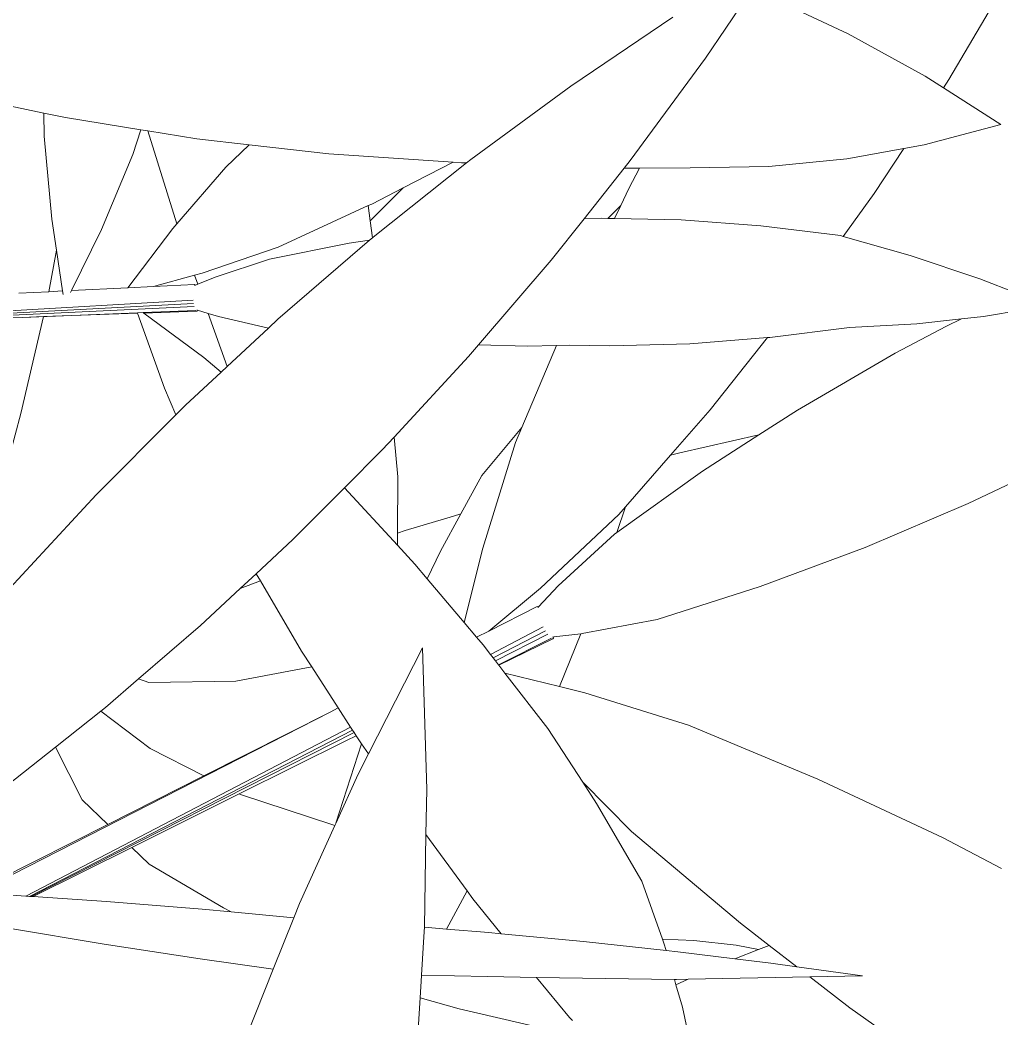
# Model space of a CAD drawing. Header units: millimetres. Extents: x 18 to 174501, y 22 to 24571.
# Drawn here: x 22821.8 to 22957.9, y 13975.7 to 14114.3 of the extents above; entities that cross this region are included whole.
import ezdxf

# ---------------------------------------------------------------- set-up
doc = ezdxf.new("R2010")
doc.units = ezdxf.units.MM
doc.header["$MEASUREMENT"] = 0
doc.layers.add('Edges', color=7, linetype='Continuous', lineweight=18)

# ---------------------------------------------------------------- blocks, each defined once
blk = doc.blocks.new('BAMBOOPLAN')
at = {"layer": 'Edges'}
for p, q in [((9.4528, 7.7331), (9.3988, 7.4673)), ((8.9712, 7.5072), (8.9287, 7.3499)), ((9.1804, 7.4879), (9.0112, 7.5058)), ((9.3519, 7.4582), (9.1804, 7.4879)), ((9.3988, 7.4673), (9.394, 7.4481)), ((9.394, 7.4481), (9.3519, 7.4582)), ((9.5253, 7.4167), (9.394, 7.4481)), ((9.5253, 7.4167), (9.395, 7.3289)), ((8.8411, 7.4053), (8.6944, 7.2102)), ((8.9287, 7.3499), (8.854, 7.1092)), ((9.395, 7.3289), (9.3588, 7.3086)), ((9.3588, 7.3086), (9.2589, 7.2524)), ((9.3588, 7.3086), (9.3327, 7.205)), ((9.2589, 7.2524), (9.1174, 7.1873)), ((8.6944, 7.2102), (8.5544, 7.0079)), ((9.3327, 7.205), (9.3024, 7.1048)), ((9.1174, 7.1873), (8.9708, 7.1339)), ((8.9708, 7.1339), (8.8763, 7.1008)), ((8.854, 7.1092), (8.8475, 7.0907)), ((9.4405, 7.1121), (9.3024, 7.1048)), ((9.586, 7.1134), (9.4405, 7.1121)), ((9.666, 7.1105), (9.586, 7.1134)), ((8.8475, 7.0907), (8.805, 6.9702)), ((8.8763, 7.1008), (8.8475, 7.0907)), ((8.8763, 7.1008), (8.8693, 7.0561)), ((9.2968, 7.1045), (9.1413, 7.0711)), ((9.3024, 7.1048), (9.2968, 7.1045)), ((9.7327, 7.1082), (9.6172, 7.0454)), ((9.1413, 7.0711), (8.9879, 7.0308)), ((8.8693, 7.0561), (8.8653, 7.0186)), ((8.9879, 7.0308), (8.8622, 6.9902)), ((9.6172, 7.0454), (9.5777, 7.0266)), ((8.8653, 7.0186), (8.8493, 6.986)), ((8.8653, 7.0186), (8.8622, 6.9902)), ((9.5777, 7.0266), (9.4971, 6.9885)), ((9.5777, 7.0266), (9.5538, 7.003)), ((8.523, 6.9916), (8.2845, 6.9265)), ((8.5485, 6.9987), (8.4215, 6.7988)), ((8.523, 6.9916), (8.446, 6.911)), ((8.5387, 6.9958), (8.523, 6.9916)), ((8.5485, 6.9987), (8.5387, 6.9958)), ((8.5544, 7.0079), (8.5485, 6.9987)), ((8.8622, 6.9902), (8.8493, 6.986)), ((9.5538, 7.003), (9.4752, 6.9192)), ((8.805, 6.9702), (8.7702, 6.8713)), ((8.8365, 6.9819), (8.805, 6.9702)), ((8.8493, 6.986), (8.8365, 6.9819)), ((9.4971, 6.9885), (9.3728, 6.9378)), ((9.3728, 6.9378), (9.2304, 6.8677)), ((8.2845, 6.9265), (8.1293, 6.892)), ((8.446, 6.911), (8.3977, 6.8604)), ((8.446, 6.911), (8.4054, 6.828)), ((9.4752, 6.9192), (9.3289, 6.7491)), ((8.1293, 6.892), (8.0271, 6.8693)), ((8.1293, 6.892), (8.0997, 6.8351)), ((8.7702, 6.8713), (8.6887, 6.665)), ((7.9305, 6.8526), (7.9161, 6.8501)), ((8.0271, 6.8693), (7.9305, 6.8526)), ((7.9305, 6.8526), (8.0447, 6.6967)), ((8.392, 6.855), (8.2499, 6.7188)), ((8.3977, 6.8604), (8.392, 6.855)), ((8.392, 6.855), (8.4054, 6.828)), ((9.2259, 6.8658), (9.0844, 6.8038)), ((9.2259, 6.8658), (9.1648, 6.6933)), ((9.2304, 6.8677), (9.2259, 6.8658)), ((7.9161, 6.8501), (7.7671, 6.8244)), ((7.9161, 6.8501), (7.9177, 6.7985)), ((8.0997, 6.8351), (8.0447, 6.6967)), ((7.724, 6.8188), (7.4982, 6.7898)), ((7.7671, 6.8244), (7.724, 6.8188)), ((7.724, 6.8188), (7.7389, 6.7758)), ((8.4054, 6.828), (8.4206, 6.7973)), ((7.9177, 6.7985), (7.907, 6.6377)), ((8.4206, 6.7973), (8.4169, 6.7909)), ((8.4215, 6.7988), (8.4206, 6.7973)), ((9.0844, 6.8038), (8.9358, 6.7484)), ((7.7389, 6.7758), (7.8074, 6.6251)), ((8.4169, 6.7909), (8.2961, 6.5836)), ((8.4169, 6.7909), (8.3805, 6.772)), ((8.3805, 6.772), (8.2414, 6.6907)), ((9.7891, 6.7624), (9.7097, 6.6844)), ((8.9358, 6.7484), (8.8601, 6.7239)), ((9.3289, 6.7491), (9.2728, 6.6778)), ((8.2499, 6.7188), (8.124, 6.6208)), ((8.8354, 6.7148), (8.781, 6.6947)), ((8.8354, 6.7148), (8.8237, 6.5381)), ((8.8601, 6.7239), (8.8354, 6.7148)), ((8.0447, 6.6967), (8.0403, 6.6856)), ((8.781, 6.6947), (8.6887, 6.665)), ((9.1648, 6.6933), (9.1201, 6.5826)), ((8.0403, 6.6856), (7.994, 6.5453)), ((8.2414, 6.6907), (8.1513, 6.6219)), ((9.2728, 6.6778), (9.1358, 6.5931)), ((9.2728, 6.6778), (9.1904, 6.573)), ((9.7097, 6.6844), (9.5444, 6.5356)), ((8.6887, 6.665), (8.6775, 6.6367)), ((7.907, 6.6377), (7.8903, 6.5037)), ((8.6775, 6.6367), (8.5903, 6.4379)), ((7.8074, 6.6251), (7.8363, 6.5698)), ((8.124, 6.6208), (8.1112, 6.6121)), ((8.1513, 6.6219), (8.1231, 6.5972)), ((8.1112, 6.6121), (8.0417, 6.5644)), ((8.1173, 6.5947), (8.0417, 6.5644)), ((8.1112, 6.6121), (8.1231, 6.5972)), ((8.1173, 6.5947), (8.1193, 6.5938)), ((8.1193, 6.5938), (8.1181, 6.5928)), ((8.1231, 6.5972), (8.1193, 6.5938)), ((8.2961, 6.5836), (8.2839, 6.5605)), ((9.1201, 6.5826), (9.0692, 6.4566)), ((9.1358, 6.5931), (9.1201, 6.5826)), ((6.9564, 6.0852), (8.1248, 6.5641)), ((7.0676, 6.1291), (8.1279, 6.5582)), ((7.8363, 6.5698), (7.8485, 6.4869)), ((7.8363, 6.5698), (7.8742, 6.4972)), ((8.0417, 6.5644), (7.994, 6.5453)), ((8.2839, 6.5605), (8.1831, 6.5502)), ((8.2839, 6.5605), (8.2314, 6.462)), ((9.1904, 6.573), (9.0697, 6.4031)), ((7.1655, 6.1681), (8.1309, 6.5531)), ((7.994, 6.5453), (7.8903, 6.5037)), ((8.1362, 6.5467), (8.0392, 6.5089)), ((8.138, 6.5458), (8.0407, 6.5084)), ((8.1397, 6.5484), (8.1379, 6.5483)), ((8.138, 6.5458), (8.1392, 6.5466)), ((8.1392, 6.5466), (8.1397, 6.5484)), ((8.1615, 6.5493), (8.1397, 6.5484)), ((8.1831, 6.5502), (8.1615, 6.5493)), ((8.1615, 6.5493), (8.2314, 6.462)), ((8.8237, 6.5381), (8.7792, 6.4226)), ((8.8237, 6.5381), (8.8215, 6.5062)), ((9.5444, 6.5356), (9.3731, 6.3942)), ((8.0285, 6.5047), (7.8157, 6.4217)), ((7.8742, 6.4972), (7.8485, 6.4869)), ((8.0292, 6.5039), (7.855, 6.4368)), ((7.8742, 6.4972), (7.8773, 6.4912)), ((7.8903, 6.5037), (7.8897, 6.4991)), ((8.0392, 6.5089), (8.0285, 6.5047)), ((8.0292, 6.5039), (8.0285, 6.5047)), ((8.1282, 6.3812), (8.0292, 6.5039)), ((8.0407, 6.5084), (8.0392, 6.5089)), ((8.1821, 6.4636), (8.0407, 6.5084)), ((8.8215, 6.5062), (8.8283, 6.287)), ((7.8485, 6.4869), (7.7935, 6.4648)), ((8.2239, 6.4478), (8.1821, 6.4636)), ((8.2314, 6.462), (8.2239, 6.4478)), ((9.0692, 6.4566), (9.0618, 6.4381)), ((9.0692, 6.4566), (9.0697, 6.4031)), ((7.855, 6.4368), (7.8157, 6.4217)), ((7.855, 6.4368), (7.8753, 6.2407)), ((8.2239, 6.4478), (8.1785, 6.3627)), ((8.5903, 6.4379), (8.5763, 6.4062)), ((8.5903, 6.4379), (8.6228, 6.3653)), ((9.0618, 6.4381), (8.9622, 6.2491)), ((7.8157, 6.4217), (7.5829, 6.3309)), ((8.7792, 6.4226), (8.7649, 6.3367)), ((8.5763, 6.4062), (8.53, 6.3106)), ((9.0662, 6.3982), (8.9944, 6.2647)), ((9.0697, 6.4031), (9.0662, 6.3982)), ((8.1667, 6.3384), (8.1282, 6.3812)), ((9.3731, 6.3942), (9.2014, 6.2659)), ((8.1785, 6.3627), (8.1667, 6.3384)), ((8.6228, 6.3653), (8.6589, 6.2597)), ((8.1667, 6.3384), (8.069, 6.1367)), ((8.7649, 6.3367), (8.751, 6.2537)), ((8.7649, 6.3367), (8.7527, 6.3276)), ((8.7527, 6.3276), (8.6715, 6.2694)), ((8.53, 6.3106), (8.4668, 6.1802)), ((8.6666, 6.237), (8.53, 6.3106)), ((8.8283, 6.287), (8.8417, 6.1352)), ((8.6715, 6.2694), (8.6589, 6.2597)), ((8.6589, 6.2597), (8.6666, 6.237)), ((8.9944, 6.2647), (8.9706, 6.2127)), ((9.2014, 6.2659), (9.0697, 6.1909)), ((7.8753, 6.2407), (7.8896, 6.0362)), ((8.751, 6.2537), (8.7442, 6.1933)), ((8.9622, 6.2491), (8.8931, 6.1351)), ((8.7114, 6.2128), (8.6666, 6.237)), ((8.7442, 6.1933), (8.7114, 6.2128)), ((8.9678, 6.2128), (8.8931, 6.1351)), ((8.9678, 6.2128), (8.9706, 6.2127)), ((8.9706, 6.2127), (8.9698, 6.2108)), ((8.4668, 6.1802), (8.4199, 6.0921)), ((8.8417, 6.1352), (8.7442, 6.1933)), ((8.9115, 6.0924), (8.9927, 6.1781)), ((9.0677, 6.1899), (9.0187, 6.1661)), ((9.0677, 6.1899), (9.0615, 6.0768)), ((9.0697, 6.1909), (9.0677, 6.1899)), ((8.9187, 6.0877), (8.9995, 6.1722)), ((8.9248, 6.0837), (9.0058, 6.1674)), ((9.0154, 6.1621), (8.9331, 6.0783)), ((9.018, 6.162), (8.9343, 6.0775)), ((9.0187, 6.1661), (9.0166, 6.1651)), ((9.018, 6.162), (9.019, 6.1636)), ((9.019, 6.1636), (9.0187, 6.1661)), ((8.069, 6.1367), (7.9677, 5.9061)), ((8.8744, 6.1157), (8.8417, 6.1352)), ((8.8931, 6.1351), (8.8744, 6.1157)), ((8.8913, 6.1057), (8.8744, 6.1157)), ((8.9115, 6.0924), (8.8913, 6.1057)), ((8.4199, 6.0921), (8.3998, 6.0543)), ((8.4325, 6.0813), (8.3998, 6.0543)), ((8.4325, 6.0813), (8.4199, 6.0921)), ((8.5555, 5.9761), (8.4325, 6.0813)), ((8.9187, 6.0877), (8.9115, 6.0924)), ((8.9248, 6.0837), (8.9187, 6.0877)), ((8.9331, 6.0783), (8.9248, 6.0837)), ((9.1136, 6.0815), (9.0615, 6.0768)), ((9.3287, 6.0883), (9.1136, 6.0815)), ((9.6059, 6.0704), (9.3287, 6.0883)), ((8.78, 6.0609), (8.7473, 5.8274)), ((8.78, 6.0609), (8.8793, 5.798)), ((8.9343, 6.0775), (8.9331, 6.0783)), ((8.9506, 6.0668), (8.9343, 6.0775)), ((9.0615, 6.0768), (8.9506, 6.0668)), ((9.0667, 5.9907), (8.9506, 6.0668)), ((9.8776, 6.0415), (9.6059, 6.0704)), ((8.3998, 6.0543), (8.3491, 5.9592)), ((10.0081, 6.0216), (9.8776, 6.0415)), ((9.1672, 5.9125), (9.0667, 5.9907)), ((8.5845, 5.9533), (8.5555, 5.9761)), ((8.3491, 5.9592), (8.2673, 5.8188)), ((8.5845, 5.9533), (8.4513, 5.8777)), ((8.6606, 5.8936), (8.5845, 5.9533)), ((9.2902, 5.8516), (9.1672, 5.9125)), ((9.207, 5.8815), (9.1672, 5.9125)), ((8.6606, 5.8936), (8.6481, 5.8805)), ((8.6964, 5.8655), (8.6606, 5.8936)), ((9.342, 5.7651), (9.207, 5.8815)), ((8.6481, 5.8805), (8.1014, 5.3124)), ((8.197, 5.3385), (8.6964, 5.8655)), ((8.2039, 5.3403), (8.702, 5.8611)), ((8.4513, 5.8777), (8.2892, 5.8185)), ((8.6481, 5.8805), (8.4528, 5.6793)), ((8.702, 5.8611), (8.6964, 5.8655)), ((8.7064, 5.8577), (8.702, 5.8611)), ((8.2074, 5.3413), (8.7064, 5.8577)), ((8.7122, 5.8531), (8.6971, 5.8378)), ((8.7122, 5.8531), (8.6971, 5.8378)), ((8.7122, 5.8531), (8.7064, 5.8577)), ((8.7197, 5.8472), (8.7122, 5.8531)), ((8.7122, 5.8531), (8.7122, 5.8531)), ((8.7276, 5.8416), (8.7197, 5.8472)), ((8.7276, 5.8416), (8.731, 5.6759)), ((8.7473, 5.8274), (8.7276, 5.8416)), ((9.554, 5.7504), (9.2902, 5.8516)), ((8.6971, 5.8378), (8.5309, 5.6684)), ((8.7473, 5.8274), (8.741, 5.7825)), ((8.2673, 5.8188), (8.2237, 5.744)), ((8.2892, 5.8185), (8.2673, 5.8188)), ((8.741, 5.7825), (8.731, 5.6754)), ((8.8793, 5.798), (8.9069, 5.7132)), ((9.4183, 5.6699), (9.342, 5.7651)), ((8.2237, 5.744), (8.2175, 5.7341)), ((9.6223, 5.7272), (9.554, 5.7504)), ((8.2175, 5.7341), (8.1558, 5.6371)), ((8.3341, 5.696), (8.2175, 5.7341)), ((9.6223, 5.7272), (9.6051, 5.7125)), ((9.688, 5.7049), (9.6223, 5.7272)), ((9.817, 5.7307), (9.688, 5.7049)), ((9.817, 5.7307), (9.7189, 5.6945)), ((9.0208, 5.6339), (8.9069, 5.7132)), ((8.9069, 5.7132), (8.9641, 5.538)), ((9.56, 5.7062), (9.4779, 5.6877)), ((9.6051, 5.7125), (9.56, 5.7062)), ((9.6051, 5.7125), (9.5666, 5.6797)), ((9.688, 5.7049), (9.6368, 5.6947)), ((8.4528, 5.6793), (8.3341, 5.696)), ((9.4779, 5.6877), (9.4183, 5.6699)), ((9.4925, 5.6111), (9.7189, 5.6945)), ((9.6368, 5.6947), (9.5666, 5.6797)), ((9.8143, 5.6621), (9.7189, 5.6945)), ((8.4528, 5.6793), (8.304, 5.526)), ((8.5309, 5.6684), (8.3639, 5.4982)), ((8.5338, 5.668), (8.5309, 5.6684)), ((8.7263, 5.6708), (8.5338, 5.668)), ((8.7306, 5.6707), (8.7148, 5.5021)), ((8.7306, 5.6707), (8.7263, 5.6708)), ((8.731, 5.6754), (8.7306, 5.6707)), ((8.731, 5.6759), (8.731, 5.6754)), ((9.4236, 5.6633), (9.4183, 5.6699)), ((9.4324, 5.6507), (9.4236, 5.6633)), ((9.5666, 5.6797), (9.455, 5.6559)), ((9.4324, 5.6507), (9.272, 5.6142)), ((9.455, 5.6559), (9.4324, 5.6507)), ((10.0087, 5.6056), (9.8143, 5.6621)), ((8.1558, 5.6371), (8.0909, 5.5349)), ((8.2404, 5.5556), (8.1558, 5.6371)), ((9.0208, 5.6339), (9.0069, 5.549)), ((9.037, 5.6226), (9.0208, 5.6339)), ((9.1122, 5.5756), (9.037, 5.6226)), ((9.272, 5.6142), (9.1122, 5.5756)), ((9.4925, 5.6111), (9.4706, 5.603)), ((9.4925, 5.6111), (9.4731, 5.5928)), ((9.4668, 5.6017), (9.2934, 5.5448)), ((9.4706, 5.603), (9.4668, 5.6017)), ((9.4731, 5.5928), (9.4668, 5.6017)), ((9.4997, 5.5548), (9.4731, 5.5928)), ((9.0884, 5.5698), (9.0069, 5.549)), ((9.1122, 5.5756), (9.0884, 5.5698)), ((8.304, 5.526), (8.2404, 5.5556)), ((9.0069, 5.549), (8.9641, 5.538)), ((9.2934, 5.5448), (9.2068, 5.5166)), ((9.5702, 5.4397), (9.4997, 5.5548)), ((8.304, 5.526), (8.0949, 5.3106)), ((8.9641, 5.538), (8.9667, 5.5302)), ((8.9667, 5.5302), (8.9899, 5.4463)), ((9.2068, 5.5166), (9.1147, 5.4866)), ((9.2948, 5.4629), (9.2068, 5.5166)), ((8.3639, 5.4982), (8.2107, 5.3422)), ((8.4071, 5.4782), (8.3639, 5.4982)), ((8.7148, 5.5021), (8.7133, 5.4715)), ((9.1147, 5.4866), (8.9901, 5.4464)), ((8.5749, 5.4446), (8.4071, 5.4782)), ((8.7133, 5.4715), (8.5922, 5.4419)), ((8.7133, 5.4715), (8.7081, 5.3617)), ((8.9901, 5.4464), (8.9899, 5.4463)), ((8.9899, 5.4463), (8.99, 5.4457)), ((8.9901, 5.4464), (8.99, 5.4457)), ((8.99, 5.4457), (9.0018, 5.403)), ((9.3025, 5.459), (9.2948, 5.4629)), ((8.5357, 5.4281), (8.3515, 5.3805)), ((8.5922, 5.4419), (8.5357, 5.4281)), ((8.5922, 5.4419), (8.5749, 5.4446)), ((9.0824, 5.4079), (9.0018, 5.403)), ((9.2422, 5.4245), (9.0824, 5.4079)), ((9.0018, 5.403), (9.0419, 5.2582)), ((8.3515, 5.3805), (8.2107, 5.3422)), ((8.7081, 5.3617), (8.5645, 5.3336)), ((8.7081, 5.3617), (8.7014, 5.2202)), ((8.197, 5.3385), (8.1014, 5.3124)), ((8.2039, 5.3403), (8.197, 5.3385)), ((8.2074, 5.3413), (8.2039, 5.3403)), ((8.2107, 5.3422), (8.2074, 5.3413)), ((8.5645, 5.3336), (8.3745, 5.299)), ((8.3745, 5.299), (8.1849, 5.267))]:
    blk.add_line(p, q, dxfattribs=at)

msp = doc.modelspace()

# ---------------------------------------------------------------- block references
at = {"xscale": 69.97983938875464, "yscale": 69.97983938875464, "zscale": 69.97983938875464, "rotation": 340.9588725647666}
msp.add_blockref('BAMBOOPLAN', (22158.48, 13826.65), dxfattribs=at)

doc.saveas('drawing.dxf')
